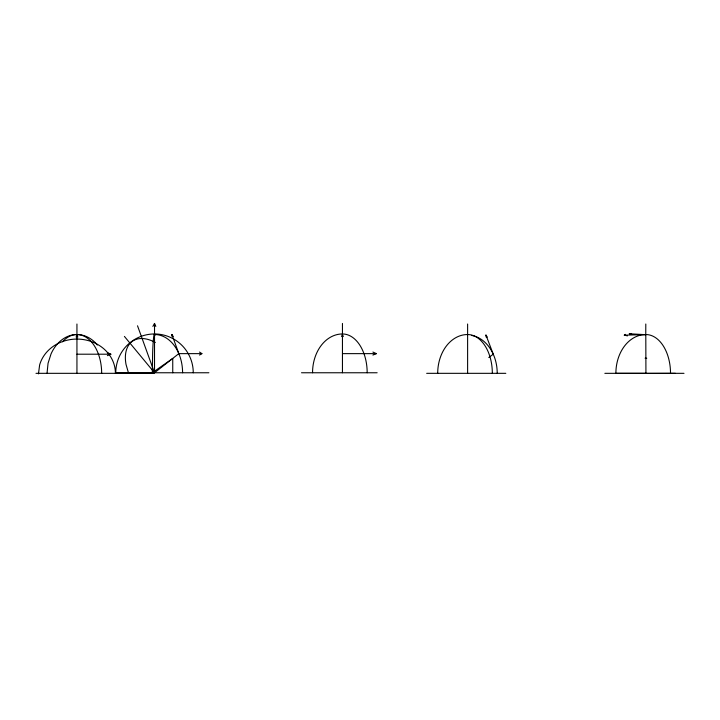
<?xml version="1.0" encoding="UTF-8"?>
<svg xmlns="http://www.w3.org/2000/svg" width="720" height="720" viewBox="0 0 720 720"><rect width="100%" height="100%" fill="white"/><g stroke="black" fill="none" stroke-linecap="round" stroke-linejoin="round"><path stroke-width="1.08" d="M645.759 334.782L645.795 324.009M645.795 334.674L629.325 333.792L630.522 333.936M47.034 373.329L48.051 363.285L51.039 353.925A38.799 29.907 -90 0 1 76.941 334.53A38.799 29.907 90 0 1 97.389 345.015M38.466 373.896L39.627 364.968A38.475 34.236 0 0 1 81.675 339.336A38.475 34.236 0 0 1 115.416 373.329L115.434 373.329M670.518 373.329A38.799 24.723 -90 0 0 645.795 334.53A38.799 29.907 -90 0 0 615.888 373.329L645.849 373.329M76.131 337.095L76.941 335.07L77.814 337.095M341.631 336.528L342.45 334.503L343.314 336.528M152.883 326.412L154.521 323.442L155.826 326.412M625.455 334.368L624.312 335.16L645.795 334.611L645.93 373.329M199.521 352.053L201.888 353.637L178.83 353.637L154.521 372.762L154.521 323.442M488.799 357.525L493.254 354.204L485.955 335.07L486.18 337.095M199.521 355.068L201.888 353.637M107.388 355.635L110.871 354.204L107.388 352.62M372.897 355.068L376.38 353.637L372.897 352.053M645.84 373.419L675.405 373.329M342.45 353.637L376.38 353.637M76.941 354.204L110.871 354.204M645.111 358.227L646.767 358.227M208.89 372.762L115.776 372.762A38.799 38.745 -90 0 1 154.521 333.963A38.799 38.745 -90 0 1 193.257 372.762M301.509 372.762L377.145 372.762M36 373.329L154.152 373.329M426.672 373.329L505.818 373.329M604.854 373.329L684 373.329M629.325 333.792L631.584 333.936M624.312 335.16L627.48 335.871M124.416 336.429L153.819 371.925M172.089 336.528L171.909 334.503L173.232 336.528M485.955 335.07L487.242 337.095M171.909 334.503L178.83 353.637A38.259 28.071 90 0 1 182.592 372.762M137.52 325.791L154.152 371.754M128.592 373.329L126.018 364.401A38.475 23.265 55 0 1 155.322 342.468M467.613 324.009L467.613 373.329M342.45 323.442L342.45 372.762M172.746 372.762L172.746 358.425L152.325 372.762L152.631 353.367A38.799 2.178 90 0 1 155.079 335.286M76.941 324.009L76.941 373.329M62.541 341.784A38.799 24.723 -90 0 1 88.236 338.814A38.799 24.723 -90 0 1 101.664 373.329M367.173 372.762A38.799 24.723 -90 0 0 342.45 333.963A38.799 29.907 -90 0 0 312.543 372.762M492.336 373.329A38.799 24.723 -90 0 0 467.613 334.53A38.799 29.907 -90 0 0 437.706 373.329M497.223 373.329A38.259 29.61 -90 0 0 493.254 354.204A38.259 29.61 90 0 0 471.483 335.394M154.521 334.503A38.259 28.071 -90 0 1 178.83 353.637"/></g></svg>
